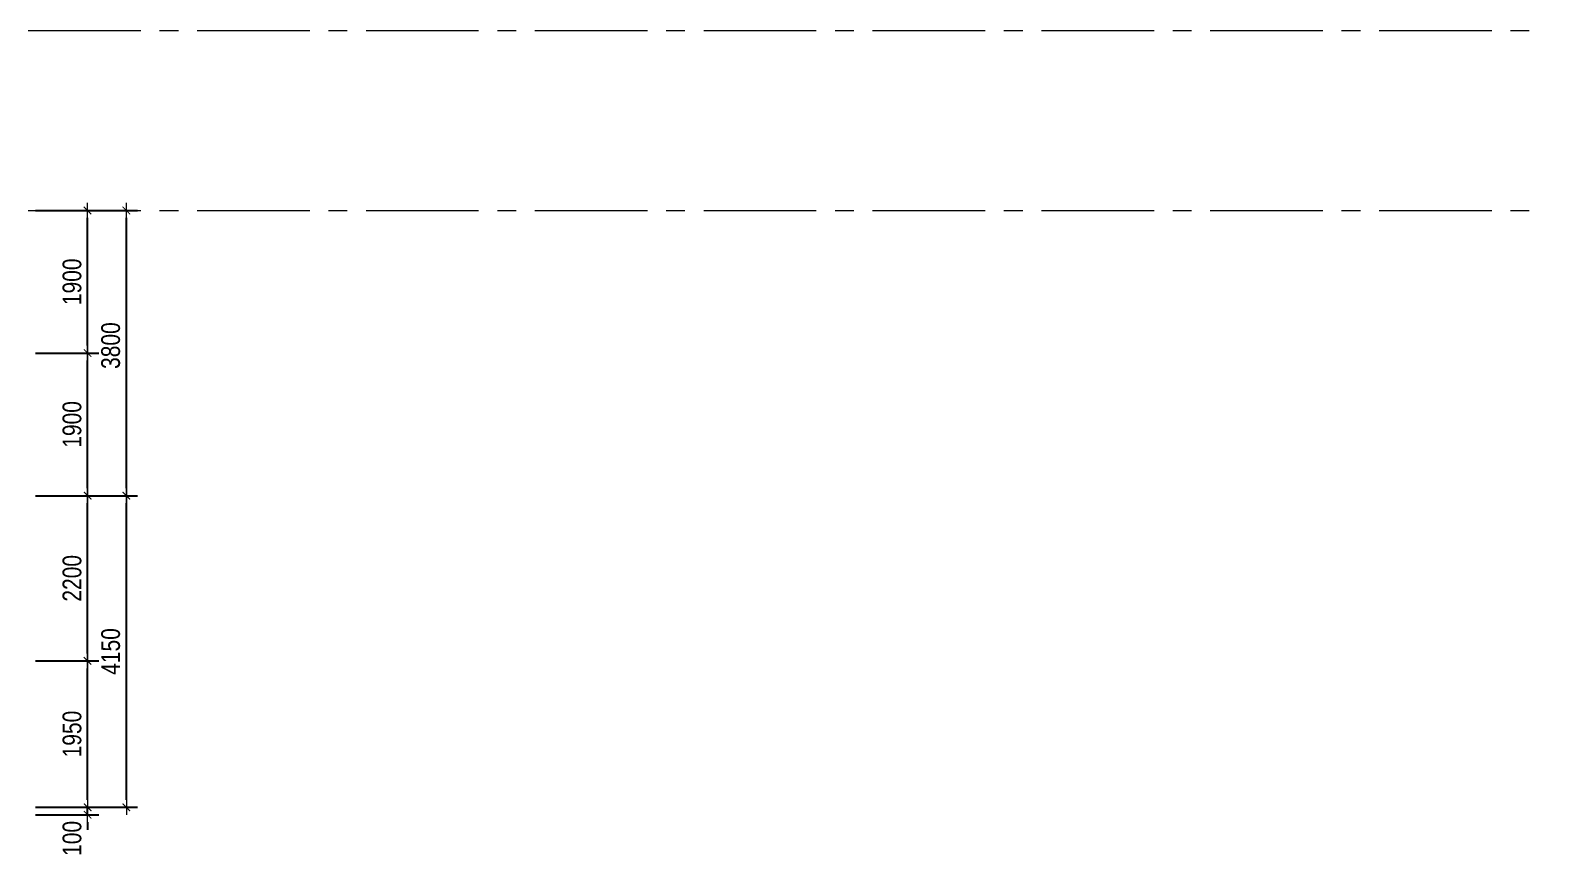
# Model space of a CAD drawing. Header units: millimetres. Extents: x -134772 to 596971, y -129535 to 35703.
# Drawn here: x 138611 to 158815, y -94628 to -83580 of the extents above; entities that cross this region are included whole.
import ezdxf

# ---------------------------------------------------------------- set-up
doc = ezdxf.new("R2010")
doc.units = ezdxf.units.MM
doc.header["$MEASUREMENT"] = 0
doc.linetypes.add('POD_Grid$0$CENTER2', pattern=[1.125, 0.75, -0.125, 0.125, -0.125])
doc.layers.get('Defpoints').update_dxf_attribs({"color": 252})
doc.layers.add('NDC_S_DIM', color=1, linetype='Continuous', lineweight=9)
doc.layers.add('POD_Grid$0$NDC_S_AXIS', color=5, linetype='POD_Grid$0$CENTER2', lineweight=13)
doc.styles.add('NDC_ARIAL', font='arial.ttf', dxfattribs={"width": 0.8})
doc.dimstyles.new('NDC_1-100', dxfattribs={"dimscale": 100, "dimtxt": 2.5, "dimasz": 1, "dimexe": 1.5, "dimexo": 0, "dimgap": 0.8, "dimtad": 1, "dimdec": 0, "dimdsep": 46, "dimtxsty": 'NDC_ARIAL', "dimblk": 'DIMMARK', "dimcen": 49999.938995, "dimdle": 1.5, "dimclrd": 1, "dimclre": 1, "dimclrt": 3, "dimadec": 0, "dimazin": 0, "dimtfac": 1, "dimtdec": 0, "dimtix": 1, "dimtmove": 2, "dimatfit": 3, "dimfxl": 1, "dimarcsym": 0})

# ---------------------------------------------------------------- blocks, each defined once
blk = doc.blocks.new('DIMMARK')
at = {"layer": 'NDC_S_DIM', "color": 1}
blk.add_line((-1.5, 0), (1, 0), dxfattribs=at)
at = {"layer": 'NDC_S_DIM', "color": 2, "const_width": 0.15}
blk.add_lwpolyline([(-0.5, -0.5), (0.5, 0.5)], dxfattribs=at)
blk = doc.blocks.new('*D852')
at = {"layer": 'Defpoints', "color": 0, "transparency": 16777216}
for p in [(138679, -87880), (139374, -87880), (138679, -89780)]:
    blk.add_point(p, dxfattribs=at)
at = {"layer": 'NDC_S_DIM', "color": 1, "lineweight": -2, "transparency": 16777216}
for p, q in [((138679, -87880), (139524, -87880)), ((139374, -89680), (139374, -87980)), ((138679, -89780), (139524, -89780))]:
    blk.add_line(p, q, dxfattribs=at)
at = {"layer": 'NDC_S_DIM', "color": 1, "lineweight": -2, "transparency": 16777216, "xscale": 100, "yscale": 100, "zscale": 100}
for p, rotation in [((139374, -87880), 90), ((139374, -89780), 270)]:
    blk.add_blockref('DIMMARK', p, dxfattribs=dict(at, rotation=rotation))
at = {"layer": 'NDC_S_DIM', "color": 3, "transparency": 16777216, "insert": (139167, -88830), "char_height": 250, "attachment_point": 5, "rotation": 90, "style": 'NDC_ARIAL'}
blk.add_mtext('1900', dxfattribs=at)
blk = doc.blocks.new('*D853')
at = {"layer": 'Defpoints', "color": 0, "transparency": 16777216}
for p in [(138679, -85980), (139374, -85980), (138679, -87880)]:
    blk.add_point(p, dxfattribs=at)
at = {"layer": 'NDC_S_DIM', "color": 1, "lineweight": -2, "transparency": 16777216}
for p, q in [((138679, -85980), (139524, -85980)), ((139374, -87780), (139374, -86080)), ((138679, -87880), (139524, -87880))]:
    blk.add_line(p, q, dxfattribs=at)
at = {"layer": 'NDC_S_DIM', "color": 1, "lineweight": -2, "transparency": 16777216, "xscale": 100, "yscale": 100, "zscale": 100}
for p, rotation in [((139374, -85980), 90), ((139374, -87880), 270)]:
    blk.add_blockref('DIMMARK', p, dxfattribs=dict(at, rotation=rotation))
at = {"layer": 'NDC_S_DIM', "color": 3, "transparency": 16777216, "insert": (139167, -86930), "char_height": 250, "attachment_point": 5, "rotation": 90, "style": 'NDC_ARIAL'}
blk.add_mtext('1900', dxfattribs=at)
blk = doc.blocks.new('*D854')
at = {"layer": 'Defpoints', "color": 0, "transparency": 16777216}
for p in [(138679, -85980), (139890, -85980), (138679, -89780)]:
    blk.add_point(p, dxfattribs=at)
at = {"layer": 'NDC_S_DIM', "color": 1, "lineweight": -2, "transparency": 16777216}
for p, q in [((138679, -85980), (140040, -85980)), ((139890, -89680), (139890, -86080)), ((138679, -89780), (140040, -89780))]:
    blk.add_line(p, q, dxfattribs=at)
at = {"layer": 'NDC_S_DIM', "color": 1, "lineweight": -2, "transparency": 16777216, "xscale": 100, "yscale": 100, "zscale": 100}
for p, rotation in [((139890, -85980), 90), ((139890, -89780), 270)]:
    blk.add_blockref('DIMMARK', p, dxfattribs=dict(at, rotation=rotation))
at = {"layer": 'NDC_S_DIM', "color": 3, "transparency": 16777216, "insert": (139682, -87780), "char_height": 250, "attachment_point": 5, "rotation": 90, "style": 'NDC_ARIAL'}
blk.add_mtext('3800', dxfattribs=at)
blk = doc.blocks.new('*D960')
at = {"layer": 'Defpoints', "color": 0, "transparency": 16777216}
for p in [(138679, -89780), (139890, -89780), (138679, -93930)]:
    blk.add_point(p, dxfattribs=at)
at = {"layer": 'NDC_S_DIM', "color": 1, "lineweight": -2, "transparency": 16777216}
for p, q in [((138679, -89780), (140040, -89780)), ((139890, -93830), (139890, -89880)), ((138679, -93930), (140040, -93930))]:
    blk.add_line(p, q, dxfattribs=at)
at = {"layer": 'NDC_S_DIM', "color": 1, "lineweight": -2, "transparency": 16777216, "xscale": 100, "yscale": 100, "zscale": 100}
for p, rotation in [((139890, -89780), 90), ((139890, -93930), 270)]:
    blk.add_blockref('DIMMARK', p, dxfattribs=dict(at, rotation=rotation))
at = {"layer": 'NDC_S_DIM', "color": 3, "transparency": 16777216, "insert": (139682, -91855), "char_height": 250, "attachment_point": 5, "rotation": 90, "style": 'NDC_ARIAL'}
blk.add_mtext('4150', dxfattribs=at)
blk = doc.blocks.new('*D961')
at = {"layer": 'Defpoints', "color": 0, "transparency": 16777216}
for p in [(138679, -91980), (139374, -91980), (138679, -93930)]:
    blk.add_point(p, dxfattribs=at)
at = {"layer": 'NDC_S_DIM', "color": 1, "lineweight": -2, "transparency": 16777216}
for p, q in [((138679, -91980), (139524, -91980)), ((139374, -93830), (139374, -92080)), ((138679, -93930), (139524, -93930))]:
    blk.add_line(p, q, dxfattribs=at)
at = {"layer": 'NDC_S_DIM', "color": 1, "lineweight": -2, "transparency": 16777216, "xscale": 100, "yscale": 100, "zscale": 100}
for p, rotation in [((139374, -91980), 90), ((139374, -93930), 270)]:
    blk.add_blockref('DIMMARK', p, dxfattribs=dict(at, rotation=rotation))
at = {"layer": 'NDC_S_DIM', "color": 3, "transparency": 16777216, "insert": (139167, -92955), "char_height": 250, "attachment_point": 5, "rotation": 90, "style": 'NDC_ARIAL'}
blk.add_mtext('1950', dxfattribs=at)
blk = doc.blocks.new('*D962')
at = {"layer": 'Defpoints', "color": 0, "transparency": 16777216}
for p in [(138679, -89780), (139374, -89780), (138679, -91980)]:
    blk.add_point(p, dxfattribs=at)
at = {"layer": 'NDC_S_DIM', "color": 1, "lineweight": -2, "transparency": 16777216}
for p, q in [((138679, -89780), (139524, -89780)), ((139374, -91880), (139374, -89880)), ((138679, -91980), (139524, -91980))]:
    blk.add_line(p, q, dxfattribs=at)
at = {"layer": 'NDC_S_DIM', "color": 1, "lineweight": -2, "transparency": 16777216, "xscale": 100, "yscale": 100, "zscale": 100}
for p, rotation in [((139374, -89780), 90), ((139374, -91980), 270)]:
    blk.add_blockref('DIMMARK', p, dxfattribs=dict(at, rotation=rotation))
at = {"layer": 'NDC_S_DIM', "color": 3, "transparency": 16777216, "insert": (139167, -90880), "char_height": 250, "attachment_point": 5, "rotation": 90, "style": 'NDC_ARIAL'}
blk.add_mtext('2200', dxfattribs=at)
blk = doc.blocks.new('*D963')
at = {"layer": 'Defpoints', "color": 0, "transparency": 16777216}
for p in [(138679, -93930), (139374, -93930), (138679, -94030)]:
    blk.add_point(p, dxfattribs=at)
at = {"layer": 'NDC_S_DIM', "color": 1, "lineweight": -2, "transparency": 16777216}
for p, q in [((139374, -93830), (139374, -93730)), ((138679, -93930), (139524, -93930)), ((139374, -94030), (139374, -93930)), ((138679, -94030), (139524, -94030)), ((139374, -94130), (139374, -94230))]:
    blk.add_line(p, q, dxfattribs=at)
at = {"layer": 'NDC_S_DIM', "color": 1, "lineweight": -2, "transparency": 16777216, "xscale": 100, "yscale": 100, "zscale": 100}
for p, rotation in [((139374, -93930), 270), ((139374, -94030), 90)]:
    blk.add_blockref('DIMMARK', p, dxfattribs=dict(at, rotation=rotation))
at = {"layer": 'NDC_S_DIM', "color": 3, "transparency": 16777216, "insert": (139167, -94345), "char_height": 250, "attachment_point": 5, "rotation": 90, "style": 'NDC_ARIAL'}
blk.add_mtext('100', dxfattribs=at)

msp = doc.modelspace()

# ---------------------------------------------------------------- linework, layer by layer
at = {"layer": 'POD_Grid$0$NDC_S_AXIS', "ltscale": 2000}
for p, q in [((93583.6, -83579.9), (158815.4, -83579.9)), ((93583.6, -85979.9), (158815.4, -85979.9))]:
    msp.add_line(p, q, dxfattribs=at)

# ---------------------------------------------------------------- dimensions: what is measured, and where the dimension line sits
at = {"layer": 'NDC_S_DIM'}
for base, p1, p2, picture, middle in [((139374.2, -85979.9), (138679.5, -87879.9), (138679.5, -85979.9), '*D853', (139166.6, -86929.9)), ((139374.2, -87879.9), (138679.5, -89779.9), (138679.5, -87879.9), '*D852', (139166.6, -88829.9)), ((139889.9, -89779.9), (138679.5, -93929.9), (138679.5, -89779.9), '*D960', (139682.3, -91854.9)), ((139374.2, -89779.9), (138679.5, -91979.9), (138679.5, -89779.9), '*D962', (139166.6, -90879.9)), ((139374.2, -91979.9), (138679.5, -93929.9), (138679.5, -91979.9), '*D961', (139166.6, -92954.9))]:
    dim = msp.add_linear_dim(base=base, p1=p1, p2=p2, angle=90, dimstyle='NDC_1-100', dxfattribs=at)
    dim.commit()
    dim.dimension.update_dxf_attribs({"geometry": picture, "text_midpoint": middle})
for base, p1, p2, picture, middle in [((139889.9, -85979.9), (138679.5, -89779.9), (138679.5, -85979.9), '*D854', (139682.2, -87779.9)), ((139374.2, -93929.9), (138679.5, -94029.9), (138679.5, -93929.9), '*D963', (139166.6, -94344.5))]:
    dim = msp.add_linear_dim(base=base, p1=p1, p2=p2, angle=90, dimstyle='NDC_1-100', dxfattribs=at)
    dim.commit()
    dim.dimension.update_dxf_attribs({"geometry": picture, "text_midpoint": middle, "dimtype": 160})

doc.saveas('drawing.dxf')
